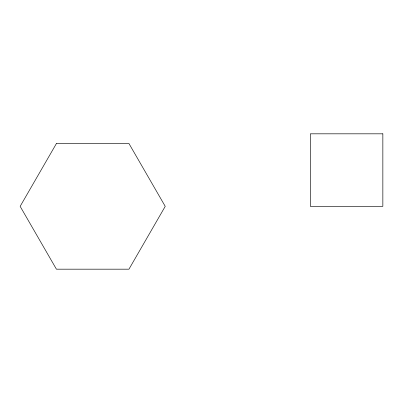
<?xml version="1.0" encoding="UTF-8"?>
<svg xmlns="http://www.w3.org/2000/svg" width="403" height="403" viewBox="0 0 403 403"><rect width="100%" height="100%" fill="white"/><g stroke="black" fill="none" stroke-linecap="round" stroke-linejoin="round"><path stroke-width="0.6" d="M56.42 143.539L20.15 206.361L56.42 269.179L128.96 269.179L165.23 206.361L128.96 143.539L56.42 143.539M382.85 133.821L310.31 133.821L310.31 206.361L382.85 206.361L382.85 133.821"/></g></svg>
